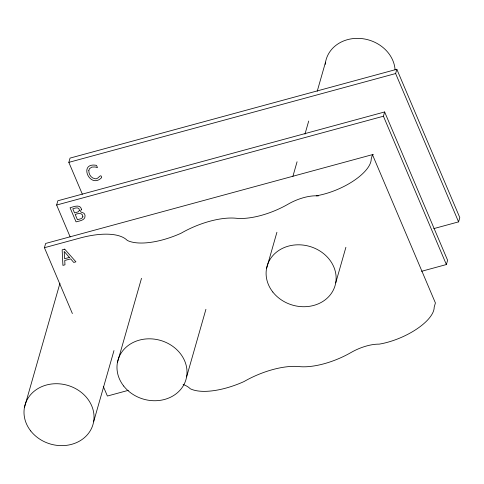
<?xml version="1.0" encoding="UTF-8"?>
<svg xmlns="http://www.w3.org/2000/svg" width="484" height="484" viewBox="0 0 484 484"><rect width="100%" height="100%" fill="white"/><g stroke="black" fill="none" stroke-linecap="round" stroke-linejoin="round"><path stroke-width="0.73" d="M72.382 313.565L44.431 247.717L45.653 243.452L373.412 154.372M70.168 236.924L56.634 205.041L57.85 200.775L384.641 111.955L447.603 260.277L446.381 264.548L421.582 271.288M82.365 194.247L68.831 162.364L70.047 158.099L396.838 69.279L459.8 217.606L458.578 221.872L433.779 228.611M24.43 407.54L59.955 283.237M93.624 421.818L113.982 350.579M117.406 362.631L141.503 278.312M186.6 376.915L205.918 309.312M266.527 268.626L276.915 232.278M292.911 176.309L297.067 161.765M304.962 134.147L308.701 121.06M317.22 91.258L325.532 62.182M335.721 282.904L345.897 247.288M446.381 264.548L383.425 116.22L384.641 111.955M458.578 221.872L395.622 73.55L396.838 69.279M68.831 162.364L395.622 73.55M56.634 205.041L383.425 116.22M44.431 247.717L81.197 237.723A63.507 26.136 -23 0 1 127.244 240.397A52.484 21.599 -23 0 0 181.034 233.252A52.078 21.429 -23 0 1 236.18 218.26A49.108 20.207 -23 0 0 288.18 204.127A28.453 11.707 -23 0 1 316.252 195.814A43.675 17.975 -23 0 0 371.228 158.897L372.444 154.632L435.406 302.954L434.184 307.225A43.675 17.975 -23 0 1 379.208 344.142A28.453 11.707 -23 0 0 351.136 352.455A49.108 20.207 -23 0 1 299.136 366.588A52.078 21.429 -23 0 0 243.99 381.574A52.484 21.599 -23 0 1 190.206 388.719A63.507 26.136 -23 0 0 183.103 384.502M128.296 390.358L107.394 396.039L103.273 386.341M316.252 195.814L318.303 195.941M325.23 64.342A35.362 30.577 16 0 1 360.586 38.478A35.362 30.577 16 0 1 395.089 69.884M88.814 170.453C88.632 174.01 90.956 178.07 94.695 178.632C98.095 180.465 100.835 172.237 101.694 177.58C89.776 189.788 77.845 161.844 96.516 165.371L97.472 167.633L95.064 166.968L91.863 167.089L89.504 168.65L88.814 170.453M81.475 209.269C78.317 214.218 84.639 210.649 85.063 215.701C85.511 220.42 79.201 220.922 76.049 221.872L70.065 207.769C73.386 206.819 80.374 203.794 81.475 209.269M79.455 210.286L78.299 211.823L74.56 212.942L72.812 208.81C74.984 208.084 79.291 206.553 79.455 210.286M82.879 216.632C82.292 218.986 79.322 219.022 77.434 219.712L75.226 214.503C77.767 213.287 82.897 212.464 82.879 216.632M64.705 249.157L62.158 249.853L62.908 265.377L64.989 264.808L64.729 260.489L70.664 258.873L73.743 262.431L75.927 261.838L64.705 249.157M69.412 257.428L64.62 258.728L64.191 251.432L69.412 257.428M30.716 430.935A35.362 30.577 16 0 0 91.034 429.375A35.362 30.577 16 0 0 55.321 383.727A35.362 30.577 16 0 0 30.716 430.935M272.813 292.021A35.362 30.577 16 0 0 333.131 290.461A35.362 30.577 16 0 0 297.418 244.813A35.362 30.577 16 0 0 272.813 292.021M123.692 386.032A35.362 30.577 16 0 0 184.011 384.471A35.362 30.577 16 0 0 148.298 338.824A35.362 30.577 16 0 0 123.692 386.032"/></g></svg>
